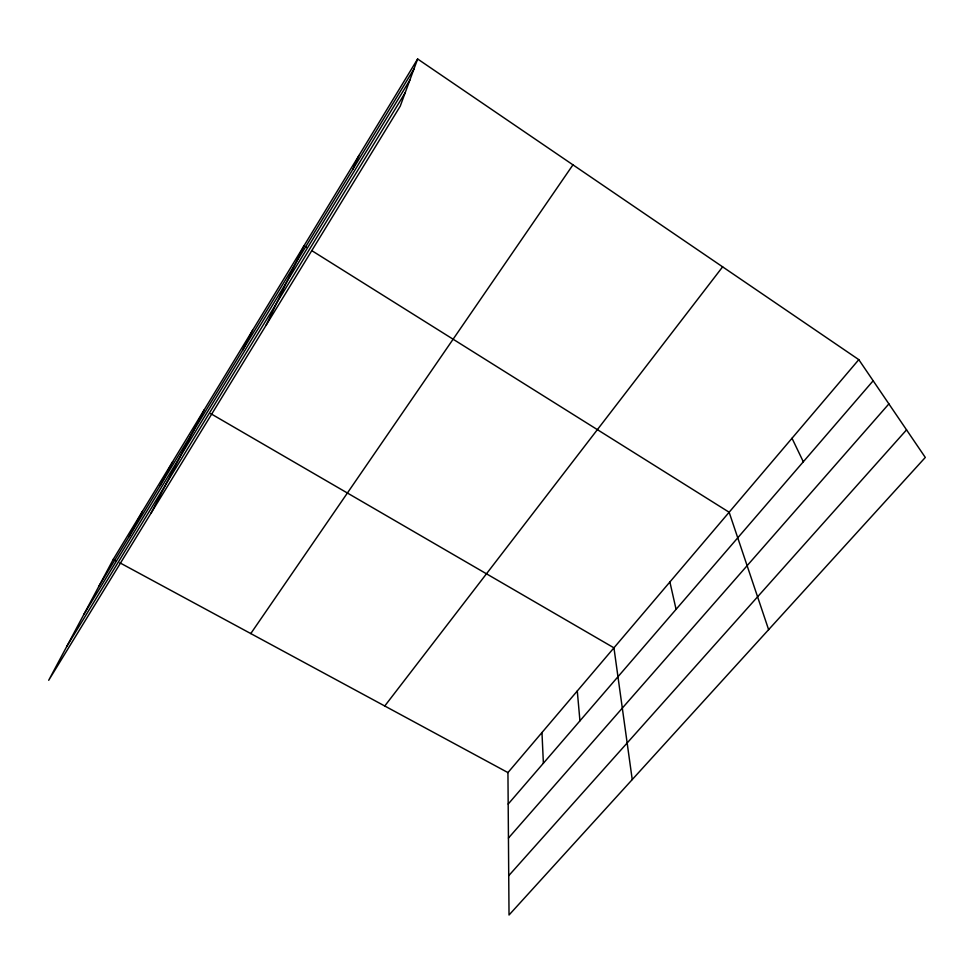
<?xml version="1.0" encoding="UTF-8"?>
<svg xmlns="http://www.w3.org/2000/svg" width="974" height="974" viewBox="0 0 974 974"><rect width="100%" height="100%" fill="white"/><g stroke="black" fill="none" stroke-linecap="round" stroke-linejoin="round"><path stroke-width="1.46" d="M417.639 58.988L400.241 106.154L48.7 680.29L113.301 559.259L417.639 58.988L858.8 359.649L925.3 457.439L509.025 915.012L507.941 772.589L858.8 359.649M352.832 169.318L358.919 155.499M266.06 325.304L304.01 245.765L306.579 247.372M242.587 350.299L252.546 330.369M151.104 513.054L204.199 409.835M160.186 485.563L172.666 461.688M129.055 536.686L142.387 511.447M99.178 585.727L413.938 69.02M83.813 614.509L409.847 80.099M66.707 646.566L405.221 92.664M250.781 633.575L572.956 164.837M384.754 706.004L722.635 266.839M508.184 804.061L873.167 380.761M508.44 838.066L888.897 403.893M508.72 875.699L906.551 429.863M113.301 559.259L115.93 560.683M119.875 562.814L507.941 772.589M210.688 413.609L613.949 647.844L632.236 779.577M311.717 250.586L729.149 512.239L768.62 629.654M792.008 438.263L803.319 461.773M669.893 581.989L676.078 609.347M577.278 690.98L579.944 720.833M541.97 732.545L543.382 763.239"/></g></svg>
